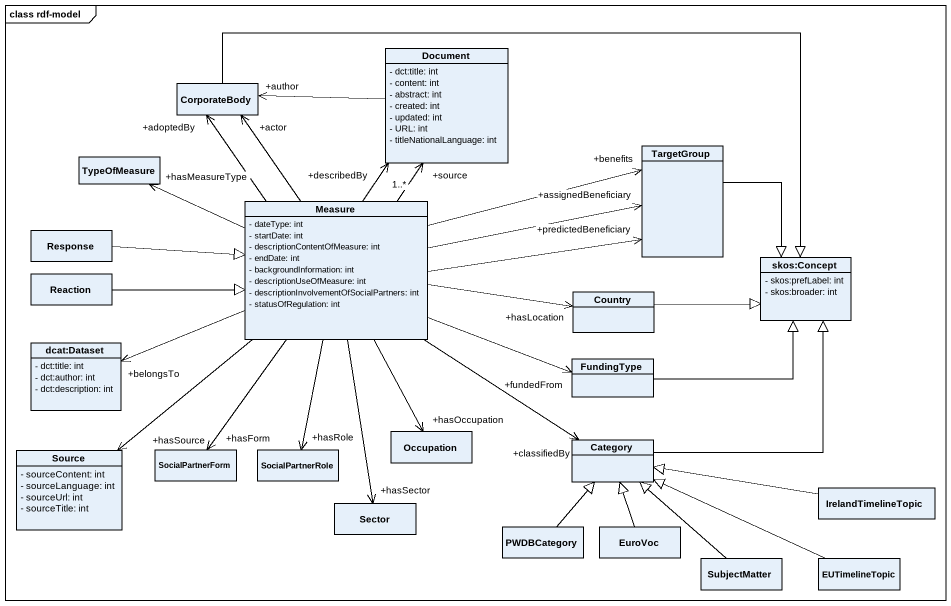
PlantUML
@startuml
mainframe class rdf-model
hide circle
hide empty members
skinparam classAttributeIconSize 0
class Document {
  - dct:title: int
  - content: int
  - abstract: int
  - created: int
  - updated: int
  - URL: int
  - titleNationalLanguage: int
}
class CorporateBody
class TargetGroup
class TypeOfMeasure
class Response
class Measure {
  - dateType: int
  - startDate: int
  - descriptionContentOfMeasure: int
  - endDate: int
  - backgroundInformation: int
  - descriptionUseOfMeasure: int
  - descriptionInvolvementOfSocialPartners: int
  - statusOfRegulation: int
}
class Reaction
class "skos:Concept" as skos_Concept {
  - skos:prefLabel: int
  - skos:broader: int
}
class Country
class "dcat:Dataset" as dcat_Dataset {
  - dct:title: int
  - dct:author: int
  - dct:description: int
}
class FundingType
class Occupation
class Category
class Source {
  - sourceContent: int
  - sourceLanguage: int
  - sourceUrl: int
  - sourceTitle: int
}
class SocialPartnerForm
class SocialPartnerRole
class Sector
class IrelandTimelineTopic
class PWDBCategory
class EuroVoc
class SubjectMatter
class EUTimelineTopic
Document -left-> "+author" CorporateBody
CorporateBody -right-|> skos_Concept
TargetGroup --|> skos_Concept
Response -right-|> Measure
Measure -up-> "+source" Document
Measure -up-> "+describedBy\n1..*" Document
Measure -up-> "+adoptedBy" CorporateBody
Measure -up-> "+actor" CorporateBody
Measure -right-> "+assignedBeneficiary" TargetGroup
Measure -right-> "+predictedBeneficiary" TargetGroup
Measure -right-> "+benefits" TargetGroup
Measure -left-> "+hasMeasureType" TypeOfMeasure
Measure -right-> "+hasLocation" Country
Measure -left-> "+belongsTo" dcat_Dataset
Measure -right-> "+fundedFrom" FundingType
Measure --> "+hasOccupation" Occupation
Measure --> "+classifiedBy" Category
Measure --> "+hasSource" Source
Measure --> "+hasForm" SocialPartnerForm
Measure --> "+hasRole" SocialPartnerRole
Measure --> "+hasSector" Sector
Reaction -right-|> Measure
Country -right-|> skos_Concept
FundingType -right-|> skos_Concept
Category -up-|> skos_Concept
IrelandTimelineTopic -left-|> Category
PWDBCategory -up-|> Category
EuroVoc -up-|> Category
SubjectMatter -up-|> Category
EUTimelineTopic -left-|> Category
@enduml
